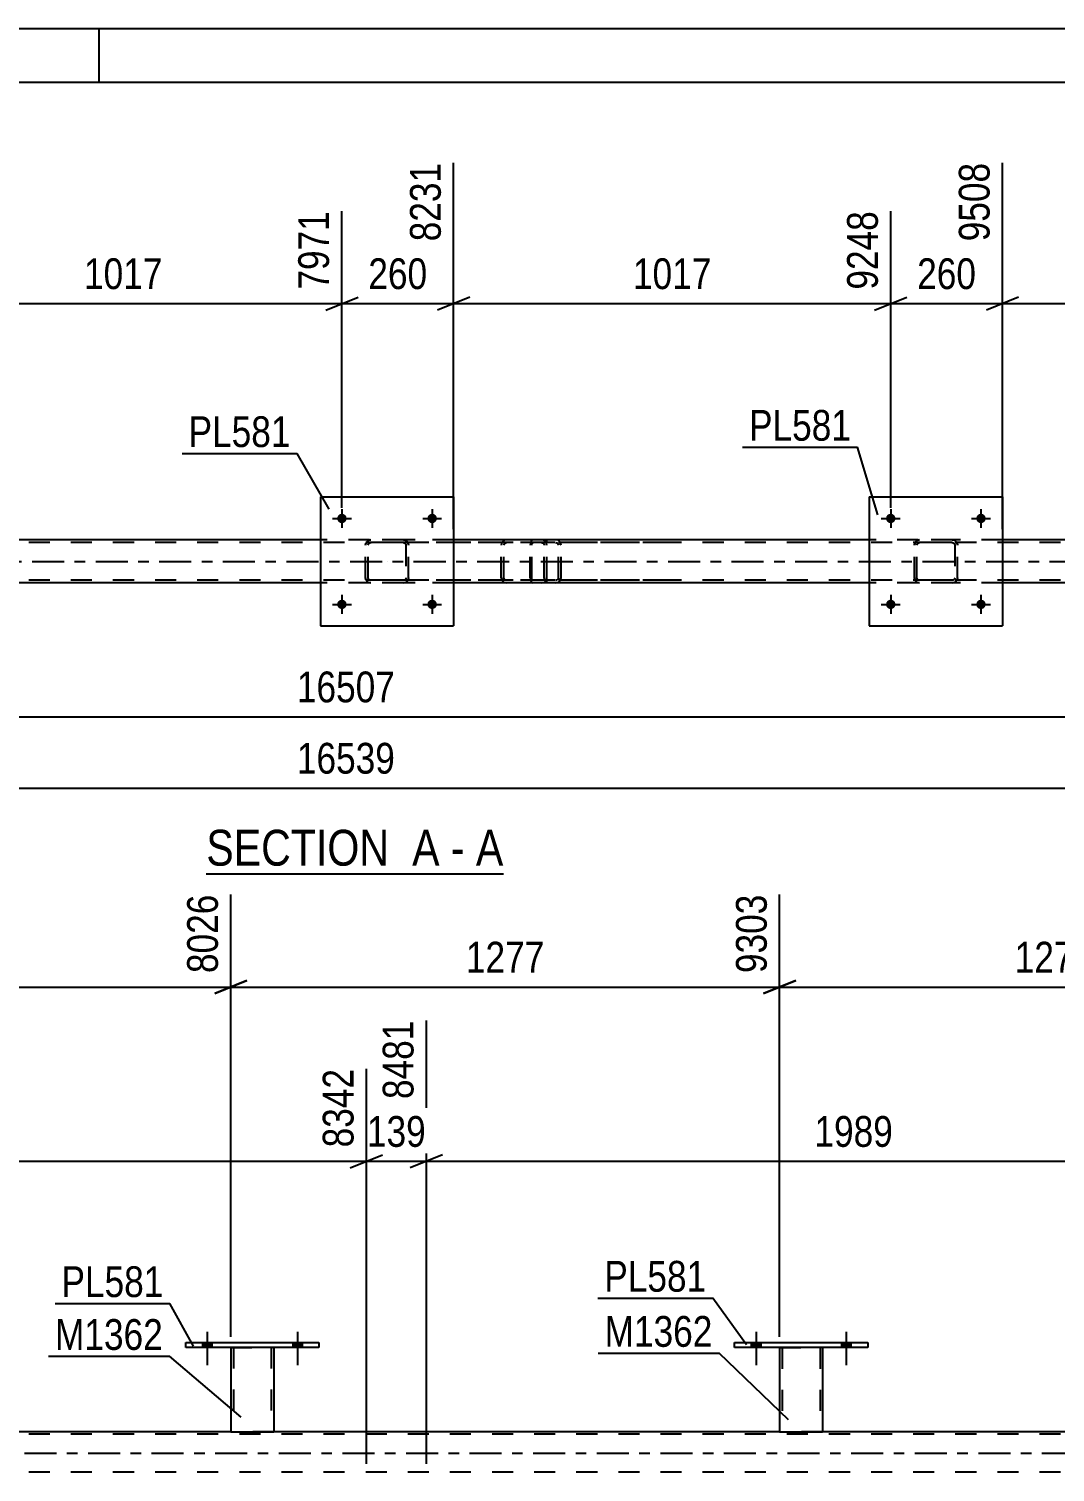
# Model space of a CAD drawing. Header units: millimetres. Extents: x 0 to 841, y 0 to 594.
# Drawn here: x 414.5 to 510, y 459.6 to 594 of the extents above; entities that cross this region are included whole.
import ezdxf

# ---------------------------------------------------------------- set-up
doc = ezdxf.new("R2010")
doc.units = ezdxf.units.MM
doc.linetypes.add('DXK_LINE_DOT2', pattern=[3.9198, 1.9599, -1.9599])
doc.linetypes.add('DXK_LINE_DOT3', pattern=[5.9187, 2.979, -0.9799, 0.9799, -0.9799])
doc.styles.add('Arial Narrow', font='ARIALN.TTF', dxfattribs={"height": 0.2})

# ---------------------------------------------------------------- blocks, each defined once
blk = doc.blocks.new('Unknown-318893504-1135')
at = {"color": 5, "linetype": 'Continuous'}
for p, q in [((841, 594), (0, 594)), ((421, 589), (421, 594)), ((836, 589), (5, 589))]:
    blk.add_line(p, q, dxfattribs=at)
blk = doc.blocks.new('Unknown-318893504-11 - 4767')
at = {"color": 6, "linetype": 'Continuous'}
blk.add_line((430.98, 515.33), (458.63, 515.33), dxfattribs=at)
at = {"color": 0, "linetype": 'Continuous'}
for points in [[(449.09, 516.08), (449.09, 519.58), (430.98, 519.58), (430.98, 516.08)], [(452.7, 516.08), (452.7, 519.58), (450.14, 519.58), (450.14, 516.08)], [(455.02, 516.08), (455.02, 519.58), (453.75, 519.58), (453.75, 516.08)], [(458.63, 516.08), (458.63, 519.58), (456.07, 519.58), (456.07, 516.08)]]:
    blk.add_wipeout(points, dxfattribs=at)
at = {"color": 7, "linetype": 'Continuous', "style": 'Arial Narrow'}
for s, p in [('SECTION ', (430.98, 516.08)), ('A', (450.14, 516.08)), ('A', (456.07, 516.08)), ('-', (453.75, 516.08))]:
    blk.add_text(s, height=3.34, dxfattribs=at).set_placement(p)
blk = doc.blocks.new('Bolt-318893504-4896 - 4767')
at = {"linetype": 'Continuous'}
for points in [[(444.04, 540.41, -1), (443.16, 540.41, -1)], [(452.44, 540.41, -1), (451.56, 540.41, -1)]]:
    blk.add_hatch(color=1, dxfattribs=at).paths.add_polyline_path(points)
at = {"color": 1, "linetype": 'Continuous'}
for p, q in [((442.72, 540.41), (444.48, 540.41)), ((443.6, 541.29), (443.6, 539.53)), ((451.12, 540.41), (452.88, 540.41)), ((452, 541.29), (452, 539.53))]:
    blk.add_line(p, q, dxfattribs=at)
blk = doc.blocks.new('Part-318893504-4787 - 4767')
at = {"color": 7, "linetype": 'DXK_LINE_DOT2'}
for p, q in [((462.17, 546.41), (447.18, 546.41)), ((462.17, 546.17), (447.18, 546.17)), ((458.46, 546.1), (458.43, 545.93)), ((458.43, 542.89), (458.43, 545.93)), ((458.46, 546.12), (458.46, 546.1)), ((458.68, 545.93), (458.7, 546.02)), ((458.68, 542.89), (458.68, 545.93)), ((458.7, 546.02), (458.76, 546.1)), ((458.94, 546.41), (458.74, 546.38)), ((458.76, 546.1), (458.84, 546.15)), ((458.84, 546.15), (458.94, 546.17)), ((462.37, 546.38), (462.17, 546.41)), ((462.17, 546.17), (462.27, 546.15)), ((462.27, 546.15), (462.35, 546.1)), ((462.35, 546.1), (462.41, 546.02)), ((462.41, 546.02), (462.43, 545.93)), ((462.43, 542.89), (462.43, 545.93)), ((462.65, 546.1), (462.64, 546.12)), ((462.68, 545.93), (462.65, 546.1)), ((462.68, 542.89), (462.68, 545.93)), ((462.17, 542.65), (447.18, 542.65)), ((462.17, 542.41), (447.18, 542.41)), ((458.43, 542.89), (458.44, 542.8)), ((458.44, 542.8), (458.46, 542.71)), ((458.7, 542.8), (458.68, 542.89)), ((458.76, 542.72), (458.7, 542.8)), ((458.74, 542.45), (458.94, 542.41)), ((458.84, 542.67), (458.76, 542.72)), ((458.94, 542.65), (458.84, 542.67)), ((462.27, 542.67), (462.17, 542.65)), ((462.17, 542.41), (462.37, 542.45)), ((462.35, 542.72), (462.27, 542.67)), ((462.41, 542.8), (462.35, 542.72)), ((462.43, 542.89), (462.41, 542.8)), ((462.64, 542.71), (462.66, 542.8)), ((462.66, 542.8), (462.68, 542.89))]:
    blk.add_line(p, q, dxfattribs=at)
for centre, start, end in [((458.92, 545.91), 110.7583, 155.68), ((462.19, 545.91), 24.32, 69.2417), ((458.92, 542.91), 204.32, 249.2417), ((462.19, 542.91), 290.7583, 335.68)]:
    blk.add_arc(centre, 0.496, start, end, dxfattribs=at)
blk = doc.blocks.new('Part-318893504-4800 - 4767')
at = {"color": 7, "linetype": 'DXK_LINE_DOT2'}
for p, q in [((461.16, 546.12), (461.13, 545.93)), ((461.13, 542.89), (461.13, 545.93)), ((461.21, 546.27), (461.16, 546.12)), ((461.3, 546.38), (461.21, 546.27)), ((461.27, 545.93), (461.28, 546.02)), ((461.27, 542.89), (461.27, 545.93)), ((461.28, 546.02), (461.31, 546.1)), ((461.41, 546.41), (461.3, 546.38)), ((461.31, 546.1), (461.35, 546.15)), ((461.35, 546.15), (461.41, 546.17)), ((473.56, 546.41), (461.41, 546.41)), ((473.56, 546.17), (461.41, 546.17)), ((462.68, 546.17), (462.68, 546.41)), ((463.69, 546.38), (463.5, 546.41)), ((463.5, 546.17), (463.59, 546.15)), ((463.59, 546.15), (463.67, 546.1)), ((463.67, 546.1), (463.73, 546.02)), ((463.73, 546.02), (463.75, 545.93)), ((463.75, 542.89), (463.75, 545.93)), ((463.96, 546.1), (463.96, 546.12)), ((464, 545.93), (463.96, 546.1)), ((464, 542.89), (464, 545.93)), ((461.13, 542.89), (461.16, 542.71)), ((461.16, 542.71), (461.21, 542.55)), ((461.21, 542.55), (461.3, 542.45)), ((461.28, 542.8), (461.27, 542.89)), ((461.31, 542.72), (461.28, 542.8)), ((461.3, 542.45), (461.41, 542.41)), ((461.35, 542.67), (461.31, 542.72)), ((461.41, 542.65), (461.35, 542.67)), ((473.56, 542.65), (461.41, 542.65)), ((473.56, 542.41), (461.41, 542.41)), ((462.68, 542.41), (462.68, 542.65)), ((463.59, 542.67), (463.5, 542.65)), ((463.5, 542.41), (463.69, 542.45)), ((463.67, 542.72), (463.59, 542.67)), ((463.73, 542.8), (463.67, 542.72)), ((463.75, 542.89), (463.73, 542.8)), ((463.96, 542.71), (463.98, 542.8)), ((463.98, 542.8), (464, 542.89))]:
    blk.add_line(p, q, dxfattribs=at)
for centre, start, end in [((463.51, 545.92), 23.8494, 68.8059), ((463.51, 542.91), 291.1941, 336.1506)]:
    blk.add_arc(centre, 0.492, start, end, dxfattribs=at)
blk = doc.blocks.new('Part-318893504-4822 - 4767')
at = {"color": 7, "linetype": 'DXK_LINE_DOT2'}
for p, q in [((445.8, 545.93), (445.84, 546.12)), ((445.84, 546.12), (445.8, 545.93)), ((445.8, 542.89), (445.8, 545.93)), ((446.04, 545.93), (446.06, 546.02)), ((446.04, 542.89), (446.04, 545.93)), ((446.06, 546.02), (446.11, 546.1)), ((446.1, 546.38), (446.28, 546.41)), ((446.28, 546.41), (446.1, 546.38)), ((446.11, 546.1), (446.19, 546.15)), ((446.19, 546.15), (446.28, 546.17)), ((449.32, 546.41), (446.28, 546.41)), ((449.32, 546.17), (446.28, 546.17)), ((449.32, 546.41), (449.5, 546.38)), ((449.5, 546.38), (449.32, 546.41)), ((449.32, 546.17), (449.41, 546.15)), ((449.41, 546.15), (449.49, 546.1)), ((449.49, 546.1), (449.54, 546.02)), ((449.54, 546.02), (449.56, 545.93)), ((449.56, 545.93), (449.56, 542.89)), ((449.76, 546.12), (449.8, 545.93)), ((449.8, 545.93), (449.76, 546.12)), ((449.8, 542.89), (449.8, 545.93)), ((445.84, 542.71), (445.8, 542.89)), ((445.8, 542.89), (445.84, 542.71)), ((446.06, 542.8), (446.04, 542.89)), ((446.11, 542.72), (446.06, 542.8)), ((446.28, 542.41), (446.1, 542.45)), ((446.1, 542.45), (446.28, 542.41)), ((446.19, 542.67), (446.11, 542.72)), ((446.28, 542.65), (446.19, 542.67)), ((449.32, 542.65), (446.28, 542.65)), ((449.32, 542.41), (446.28, 542.41)), ((449.41, 542.67), (449.32, 542.65)), ((449.5, 542.45), (449.32, 542.41)), ((449.32, 542.41), (449.5, 542.45)), ((449.49, 542.72), (449.41, 542.67)), ((449.54, 542.8), (449.49, 542.72)), ((449.56, 542.89), (449.54, 542.8)), ((449.8, 542.89), (449.76, 542.71)), ((449.76, 542.71), (449.8, 542.89))]:
    blk.add_line(p, q, dxfattribs=at)
at = {"color": 7, "linetype": 'DXK_LINE_DOT3'}
blk.add_line((447.8, 544.41), (447.8, 544.41), dxfattribs=at)
at = {"color": 7, "linetype": 'DXK_LINE_DOT2'}
for centre, start, end in [((446.28, 545.93), 112.5, 157.5), ((446.28, 545.93), 112.5, 157.5), ((449.32, 545.93), 22.5, 67.5), ((449.32, 545.93), 22.5, 67.5), ((446.28, 542.89), 202.5, 247.5), ((446.28, 542.89), 202.5, 247.5), ((449.32, 542.89), 292.5, 337.5), ((449.32, 542.89), 292.5, 337.5)]:
    blk.add_arc(centre, 0.48, start, end, dxfattribs=at)
blk = doc.blocks.new('Part-318893504-4827 - 4767')
at = {"color": 2, "linetype": 'Continuous'}
for p, q in [((441.6, 550.41), (441.6, 538.41)), ((441.6, 550.41), (454, 550.41)), ((454, 550.41), (454, 538.41)), ((441.6, 538.41), (454, 538.41))]:
    blk.add_line(p, q, dxfattribs=at)
blk = doc.blocks.new('Part-318893504-4828 - 4767')
at = {"color": 7, "linetype": 'DXK_LINE_DOT2'}
for p, q in [((496.88, 545.94), (496.92, 546.12)), ((496.92, 546.12), (496.88, 545.93)), ((496.88, 545.93), (496.88, 545.94)), ((496.88, 542.89), (496.88, 545.93)), ((497.12, 545.93), (497.14, 546.02)), ((497.12, 542.89), (497.12, 545.93)), ((497.14, 546.02), (497.19, 546.1)), ((497.18, 546.38), (497.36, 546.41)), ((497.36, 546.41), (497.18, 546.38)), ((497.19, 546.1), (497.27, 546.15)), ((497.27, 546.15), (497.36, 546.17)), ((500.4, 546.41), (497.36, 546.41)), ((500.4, 546.17), (497.36, 546.17)), ((500.4, 546.41), (500.59, 546.38)), ((500.59, 546.38), (500.4, 546.41)), ((500.4, 546.17), (500.49, 546.15)), ((500.49, 546.15), (500.57, 546.1)), ((500.57, 546.1), (500.62, 546.02)), ((500.62, 546.02), (500.64, 545.93)), ((500.64, 545.93), (500.64, 542.89)), ((500.85, 546.12), (500.88, 545.94)), ((500.88, 545.93), (500.85, 546.12)), ((500.88, 545.94), (500.88, 545.93)), ((500.88, 542.89), (500.88, 545.93)), ((496.92, 542.71), (496.88, 542.89)), ((496.88, 542.89), (496.92, 542.71)), ((497.14, 542.8), (497.12, 542.89)), ((497.19, 542.72), (497.14, 542.8)), ((497.36, 542.41), (497.18, 542.45)), ((497.18, 542.45), (497.36, 542.41)), ((497.27, 542.67), (497.19, 542.72)), ((497.36, 542.65), (497.27, 542.67)), ((500.4, 542.65), (497.36, 542.65)), ((500.4, 542.41), (497.36, 542.41)), ((500.49, 542.67), (500.4, 542.65)), ((500.59, 542.45), (500.4, 542.41)), ((500.4, 542.41), (500.59, 542.45)), ((500.57, 542.72), (500.49, 542.67)), ((500.62, 542.8), (500.57, 542.72)), ((500.64, 542.89), (500.62, 542.8)), ((500.88, 542.89), (500.85, 542.71)), ((500.85, 542.71), (500.88, 542.89))]:
    blk.add_line(p, q, dxfattribs=at)
at = {"color": 7, "linetype": 'DXK_LINE_DOT3'}
blk.add_line((498.88, 544.41), (498.88, 544.41), dxfattribs=at)
at = {"color": 7, "linetype": 'DXK_LINE_DOT2'}
for centre, start, end in [((497.36, 545.93), 112.5, 157.5), ((497.36, 545.93), 112.5, 157.5), ((500.4, 545.93), 22.5, 67.5), ((500.4, 545.93), 22.5, 67.5), ((497.36, 542.89), 202.5, 247.5), ((497.36, 542.89), 202.5, 247.5), ((500.4, 542.89), 292.5, 337.5), ((500.4, 542.89), 292.5, 337.5)]:
    blk.add_arc(centre, 0.48, start, end, dxfattribs=at)
blk = doc.blocks.new('Part-318893504-4833 - 4767')
at = {"color": 2, "linetype": 'Continuous'}
for p, q in [((492.68, 550.41), (492.68, 538.41)), ((492.68, 550.41), (505.08, 550.41)), ((505.08, 550.41), (505.08, 538.41)), ((492.68, 538.41), (505.08, 538.41))]:
    blk.add_line(p, q, dxfattribs=at)
blk = doc.blocks.new('Bolt-318893504-4898 - 4767')
at = {"linetype": 'Continuous'}
for points in [[(495.12, 540.41, -1), (494.24, 540.41, -1)], [(503.52, 540.41, -1), (502.64, 540.41, -1)]]:
    blk.add_hatch(color=1, dxfattribs=at).paths.add_polyline_path(points)
at = {"color": 1, "linetype": 'Continuous'}
for p, q in [((493.8, 540.41), (495.56, 540.41)), ((494.68, 541.29), (494.68, 539.53)), ((502.2, 540.41), (503.96, 540.41)), ((503.08, 541.29), (503.08, 539.53))]:
    blk.add_line(p, q, dxfattribs=at)
blk = doc.blocks.new('Bolt-318893504-4897 - 4767')
at = {"linetype": 'Continuous'}
for points in [[(444.04, 548.41, -1), (443.16, 548.41, -1)], [(452.44, 548.41, -1), (451.56, 548.41, -1)]]:
    blk.add_hatch(color=1, dxfattribs=at).paths.add_polyline_path(points)
at = {"color": 1, "linetype": 'Continuous'}
for p, q in [((442.72, 548.41), (444.48, 548.41)), ((443.6, 549.29), (443.6, 547.53)), ((451.12, 548.41), (452.88, 548.41)), ((452, 549.29), (452, 547.53))]:
    blk.add_line(p, q, dxfattribs=at)
blk = doc.blocks.new('Bolt-318893504-4899 - 4767')
at = {"linetype": 'Continuous'}
for points in [[(495.12, 548.41, -1), (494.24, 548.41, -1)], [(503.52, 548.41, -1), (502.64, 548.41, -1)]]:
    blk.add_hatch(color=1, dxfattribs=at).paths.add_polyline_path(points)
at = {"color": 1, "linetype": 'Continuous'}
for p, q in [((493.8, 548.41), (495.56, 548.41)), ((494.68, 549.29), (494.68, 547.53)), ((502.2, 548.41), (503.96, 548.41)), ((503.08, 549.29), (503.08, 547.53))]:
    blk.add_line(p, q, dxfattribs=at)
blk = doc.blocks.new('Part-318893504-4945 - 4767')
at = {"color": 7, "linetype": 'DXK_LINE_DOT2'}
for p, q in [((726.08, 546.17), (124.75, 546.17)), ((454, 546.41), (441.6, 546.41)), ((505.08, 546.41), (492.68, 546.41)), ((726.08, 542.65), (124.75, 542.65)), ((454, 542.41), (441.6, 542.41)), ((505.08, 542.41), (492.68, 542.41))]:
    blk.add_line(p, q, dxfattribs=at)
at = {"color": 2, "linetype": 'Continuous'}
for p, q in [((441.6, 546.41), (402.92, 546.41)), ((492.68, 546.41), (454, 546.41)), ((543.76, 546.41), (505.08, 546.41)), ((441.6, 542.41), (402.92, 542.41)), ((492.68, 542.41), (454, 542.41)), ((543.76, 542.41), (505.08, 542.41))]:
    blk.add_line(p, q, dxfattribs=at)
at = {"color": 7, "linetype": 'DXK_LINE_DOT3'}
blk.add_line((124.75, 544.41), (726.08, 544.41), dxfattribs=at)
blk = doc.blocks.new('Part-318893504-3314 - 3250')
at = {"color": 7, "linetype": 'DXK_LINE_DOT2'}
for p, q in [((433.26, 471.21), (437.26, 471.21)), ((433.26, 471.2), (433.26, 471.21)), ((433.26, 471.21), (433.26, 471.2)), ((433.5, 471.21), (433.5, 463.37)), ((437.02, 471.21), (437.02, 463.37)), ((437.26, 471.21), (437.26, 471.2)), ((437.26, 471.2), (437.26, 471.21)), ((436.96, 463.37), (437, 463.37)), ((436.96, 463.37), (437, 463.37)), ((437, 463.37), (437.02, 463.37)), ((437, 463.37), (437.02, 463.37))]:
    blk.add_line(p, q, dxfattribs=at)
at = {"color": 2, "linetype": 'Continuous'}
for p, q in [((433.26, 471.2), (433.26, 463.37)), ((437.26, 471.2), (437.26, 463.37)), ((433.26, 463.37), (437.26, 463.37))]:
    blk.add_line(p, q, dxfattribs=at)
blk = doc.blocks.new('Part-318893504-3339 - 3250')
at = {"color": 2, "linetype": 'Continuous'}
for p, q in [((429.06, 471.68), (441.46, 471.68)), ((429.06, 471.2), (429.06, 471.68)), ((441.46, 471.2), (429.06, 471.2)), ((441.46, 471.68), (441.46, 471.2))]:
    blk.add_line(p, q, dxfattribs=at)
blk = doc.blocks.new('Part-318893504-3344 - 3250')
at = {"color": 2, "linetype": 'Continuous'}
for p, q in [((484.34, 471.2), (484.34, 463.36)), ((488.34, 471.2), (488.34, 463.36)), ((484.34, 463.36), (488.34, 463.36))]:
    blk.add_line(p, q, dxfattribs=at)
at = {"color": 7, "linetype": 'DXK_LINE_DOT2'}
for p, q in [((484.34, 471.2), (488.34, 471.2)), ((484.34, 471.2), (484.34, 471.2)), ((484.34, 471.2), (484.34, 471.2)), ((484.58, 471.2), (484.58, 463.36)), ((488.1, 471.2), (488.1, 463.36)), ((488.34, 471.2), (488.34, 471.2)), ((488.34, 471.2), (488.34, 471.2)), ((488.04, 463.36), (488.08, 463.36)), ((488.04, 463.36), (488.08, 463.36)), ((488.08, 463.36), (488.1, 463.36)), ((488.08, 463.36), (488.1, 463.36))]:
    blk.add_line(p, q, dxfattribs=at)
blk = doc.blocks.new('Part-318893504-3349 - 3250')
at = {"color": 2, "linetype": 'Continuous'}
for p, q in [((480.14, 471.68), (492.54, 471.68)), ((480.14, 471.2), (480.14, 471.68)), ((492.54, 471.2), (480.14, 471.2)), ((492.54, 471.68), (492.54, 471.2))]:
    blk.add_line(p, q, dxfattribs=at)
blk = doc.blocks.new('Bolt-318893504-3466 - 3250')
at = {"linetype": 'Continuous'}
for points in [[(481.7, 471.2), (482.58, 471.2), (482.58, 471.68), (481.7, 471.68)], [(490.1, 471.2), (490.98, 471.2), (490.98, 471.68), (490.1, 471.68)]]:
    blk.add_hatch(color=1, dxfattribs=at).paths.add_polyline_path(points)
at = {"color": 1, "linetype": 'Continuous'}
for p, q in [((482.14, 472.68), (482.14, 469.56)), ((490.54, 472.68), (490.54, 469.56)), ((481.7, 471.68), (481.7, 471.2)), ((482.58, 471.68), (482.58, 471.2)), ((490.1, 471.68), (490.1, 471.2)), ((490.98, 471.68), (490.98, 471.2))]:
    blk.add_line(p, q, dxfattribs=at)
blk = doc.blocks.new('Bolt-318893504-3467 - 3250')
at = {"linetype": 'Continuous'}
for points in [[(481.7, 471.2), (482.58, 471.2), (482.58, 471.68), (481.7, 471.68)], [(490.1, 471.2), (490.98, 471.2), (490.98, 471.68), (490.1, 471.68)]]:
    blk.add_hatch(color=1, dxfattribs=at).paths.add_polyline_path(points)
at = {"color": 1, "linetype": 'Continuous'}
for p, q in [((482.14, 472.68), (482.14, 469.56)), ((490.54, 472.68), (490.54, 469.56)), ((481.7, 471.68), (481.7, 471.2)), ((482.58, 471.68), (482.58, 471.2)), ((490.1, 471.68), (490.1, 471.2)), ((490.98, 471.68), (490.98, 471.2))]:
    blk.add_line(p, q, dxfattribs=at)
blk = doc.blocks.new('Bolt-318893504-3492 - 3250')
at = {"linetype": 'Continuous'}
for points in [[(430.62, 471.2), (431.5, 471.2), (431.5, 471.68), (430.62, 471.68)], [(439.02, 471.2), (439.9, 471.2), (439.9, 471.68), (439.02, 471.68)]]:
    blk.add_hatch(color=1, dxfattribs=at).paths.add_polyline_path(points)
at = {"color": 1, "linetype": 'Continuous'}
for p, q in [((431.06, 472.68), (431.06, 469.56)), ((439.46, 472.68), (439.46, 469.56)), ((430.62, 471.68), (430.62, 471.2)), ((431.5, 471.68), (431.5, 471.2)), ((439.02, 471.68), (439.02, 471.2)), ((439.9, 471.68), (439.9, 471.2))]:
    blk.add_line(p, q, dxfattribs=at)
blk = doc.blocks.new('Bolt-318893504-3493 - 3250')
at = {"linetype": 'Continuous'}
for points in [[(430.62, 471.2), (431.5, 471.2), (431.5, 471.68), (430.62, 471.68)], [(439.02, 471.2), (439.9, 471.2), (439.9, 471.68), (439.02, 471.68)]]:
    blk.add_hatch(color=1, dxfattribs=at).paths.add_polyline_path(points)
at = {"color": 1, "linetype": 'Continuous'}
for p, q in [((431.06, 472.68), (431.06, 469.56)), ((439.46, 472.68), (439.46, 469.56)), ((430.62, 471.68), (430.62, 471.2)), ((431.5, 471.68), (431.5, 471.2)), ((439.02, 471.68), (439.02, 471.2)), ((439.9, 471.68), (439.9, 471.2))]:
    blk.add_line(p, q, dxfattribs=at)
blk = doc.blocks.new('Part-318893504-3659 - 3250')
at = {"color": 2, "linetype": 'Continuous'}
for p, q in [((433.26, 463.37), (112.2, 463.37)), ((484.34, 463.37), (437.26, 463.37)), ((535.42, 463.37), (488.34, 463.37))]:
    blk.add_line(p, q, dxfattribs=at)
at = {"color": 7, "linetype": 'DXK_LINE_DOT2'}
for p, q in [((726.08, 463.13), (112.2, 463.13)), ((437.26, 463.37), (433.26, 463.37)), ((488.34, 463.37), (484.34, 463.37)), ((726.08, 459.61), (112.2, 459.61))]:
    blk.add_line(p, q, dxfattribs=at)
at = {"color": 7, "linetype": 'DXK_LINE_DOT3'}
blk.add_line((112.2, 461.37), (726.08, 461.37), dxfattribs=at)
blk = doc.blocks.new('StraightDimension-318893504-9081 - 4767')
at = {"color": 7, "linetype": 'Continuous'}
for p, q in [((505.08, 547.41), (505.08, 581.53)), ((545.76, 549.41), (545.76, 578.86)), ((506.58, 569.02), (503.58, 567.82)), ((544.26, 567.82), (547.26, 569.02)), ((505.08, 568.42), (545.76, 568.42))]:
    blk.add_line(p, q, dxfattribs=at)
at = {"color": 0}
blk.add_wipeout([(529.68, 569.17), (529.68, 573.37), (521.17, 573.37), (521.17, 569.17)], dxfattribs=at)
at = {"color": 3, "style": 'Arial Narrow'}
blk.add_text('1017', height=2.863, dxfattribs=at).set_placement((521.77, 569.77))
at = {"color": 0, "linetype": 'Continuous'}
blk.add_wipeout([(545.16, 579.46), (540.96, 579.46), (540.96, 569.12), (545.16, 569.12)], dxfattribs=at)
at = {"color": 3, "linetype": 'Continuous', "style": 'Arial Narrow'}
blk.add_text('10525', height=2.863, rotation=90.0002, dxfattribs=at).set_placement((544.56, 569.72))
blk = doc.blocks.new('StraightDimension-318893504-5585 - 4767')
at = {"color": 7, "linetype": 'Continuous'}
blk.add_line((124.11, 523.3), (763.84, 523.3), dxfattribs=at)
at = {"color": 0}
blk.add_wipeout([(449.15, 524.05), (449.15, 528.25), (438.81, 528.25), (438.81, 524.05)], dxfattribs=at)
at = {"color": 3, "style": 'Arial Narrow'}
blk.add_text('16539', height=2.863, dxfattribs=at).set_placement((439.41, 524.65))
blk = doc.blocks.new('StraightDimension-318893504-8403 - 4767')
at = {"color": 7, "linetype": 'Continuous'}
blk.add_line((124.75, 529.94), (763.2, 529.94), dxfattribs=at)
at = {"color": 0}
blk.add_wipeout([(449.15, 530.69), (449.15, 534.89), (438.81, 534.89), (438.81, 530.69)], dxfattribs=at)
at = {"color": 3, "style": 'Arial Narrow'}
blk.add_text('16507', height=2.863, dxfattribs=at).set_placement((439.41, 531.29))
blk = doc.blocks.new('StraightDimension-318893504-9082 - 4767')
at = {"color": 7, "linetype": 'Continuous'}
for p, q in [((505.08, 547.41), (505.08, 581.53)), ((494.68, 549.41), (494.68, 577.03)), ((493.18, 567.82), (496.18, 569.02)), ((506.58, 569.02), (503.58, 567.82)), ((494.68, 568.42), (505.08, 568.42))]:
    blk.add_line(p, q, dxfattribs=at)
at = {"color": 0}
blk.add_wipeout([(503.22, 569.17), (503.22, 573.37), (496.54, 573.37), (496.54, 569.17)], dxfattribs=at)
at = {"color": 3, "style": 'Arial Narrow'}
blk.add_text('260', height=2.863, dxfattribs=at).set_placement((497.14, 569.77))
at = {"color": 0, "linetype": 'Continuous'}
blk.add_wipeout([(504.48, 582.13), (500.28, 582.13), (500.28, 573.62), (504.48, 573.62)], dxfattribs=at)
at = {"color": 3, "linetype": 'Continuous', "style": 'Arial Narrow'}
blk.add_text('9508', height=2.863, rotation=90.0002, dxfattribs=at).set_placement((503.88, 574.22))
blk = doc.blocks.new('StraightDimension-318893504-9083 - 4767')
at = {"color": 7, "linetype": 'Continuous'}
for p, q in [((454, 547.41), (454, 581.53)), ((494.68, 549.41), (494.68, 577.03)), ((455.5, 569.02), (452.5, 567.82)), ((493.18, 567.82), (496.18, 569.02)), ((454, 568.42), (494.68, 568.42))]:
    blk.add_line(p, q, dxfattribs=at)
at = {"color": 0}
blk.add_wipeout([(478.6, 569.17), (478.6, 573.37), (470.09, 573.37), (470.09, 569.17)], dxfattribs=at)
at = {"color": 3, "style": 'Arial Narrow'}
blk.add_text('1017', height=2.863, dxfattribs=at).set_placement((470.69, 569.77))
at = {"color": 0, "linetype": 'Continuous'}
blk.add_wipeout([(494.08, 577.63), (489.88, 577.63), (489.88, 569.12), (494.08, 569.12)], dxfattribs=at)
at = {"color": 3, "linetype": 'Continuous', "style": 'Arial Narrow'}
blk.add_text('9248', height=2.863, rotation=90.0002, dxfattribs=at).set_placement((493.48, 569.72))
blk = doc.blocks.new('StraightDimension-318893504-9084 - 4767')
at = {"color": 7, "linetype": 'Continuous'}
for p, q in [((454, 547.41), (454, 581.53)), ((443.6, 549.41), (443.6, 577.03)), ((442.1, 567.82), (445.1, 569.02)), ((455.5, 569.02), (452.5, 567.82)), ((443.6, 568.42), (454, 568.42))]:
    blk.add_line(p, q, dxfattribs=at)
at = {"color": 0}
blk.add_wipeout([(452.14, 569.17), (452.14, 573.37), (445.46, 573.37), (445.46, 569.17)], dxfattribs=at)
at = {"color": 3, "style": 'Arial Narrow'}
blk.add_text('260', height=2.863, dxfattribs=at).set_placement((446.06, 569.77))
at = {"color": 0, "linetype": 'Continuous'}
blk.add_wipeout([(453.4, 582.13), (449.2, 582.13), (449.2, 573.62), (453.4, 573.62)], dxfattribs=at)
at = {"color": 3, "linetype": 'Continuous', "style": 'Arial Narrow'}
blk.add_text('8231', height=2.863, rotation=90.0002, dxfattribs=at).set_placement((452.8, 574.22))
blk = doc.blocks.new('StraightDimension-318893504-9085 - 4767')
at = {"color": 7, "linetype": 'Continuous'}
for p, q in [((402.92, 547.41), (402.92, 581.53)), ((443.6, 549.41), (443.6, 577.03)), ((404.42, 569.02), (401.42, 567.82)), ((442.1, 567.82), (445.1, 569.02)), ((402.92, 568.42), (443.6, 568.42))]:
    blk.add_line(p, q, dxfattribs=at)
at = {"color": 0}
blk.add_wipeout([(427.52, 569.17), (427.52, 573.37), (419, 573.37), (419, 569.17)], dxfattribs=at)
at = {"color": 3, "style": 'Arial Narrow'}
blk.add_text('1017', height=2.863, dxfattribs=at).set_placement((419.6, 569.77))
at = {"color": 0, "linetype": 'Continuous'}
blk.add_wipeout([(443, 577.63), (438.8, 577.63), (438.8, 569.12), (443, 569.12)], dxfattribs=at)
at = {"color": 3, "linetype": 'Continuous', "style": 'Arial Narrow'}
blk.add_text('7971', height=2.863, rotation=90.0002, dxfattribs=at).set_placement((442.4, 569.72))
blk = doc.blocks.new('StraightDimension-318893504-7967 - 3250')
at = {"color": 7, "linetype": 'Continuous'}
for p, q in [((535.42, 472.2), (535.42, 515.22)), ((484.34, 472.2), (484.34, 513.39)), ((485.84, 505.38), (482.84, 504.18)), ((533.92, 504.18), (536.92, 505.38)), ((484.34, 504.78), (535.42, 504.78))]:
    blk.add_line(p, q, dxfattribs=at)
at = {"color": 0}
blk.add_wipeout([(514.13, 505.53), (514.13, 509.73), (505.62, 509.73), (505.62, 505.53)], dxfattribs=at)
at = {"color": 3, "style": 'Arial Narrow'}
blk.add_text('1277', height=2.863, dxfattribs=at).set_placement((506.22, 506.13))
at = {"color": 0, "linetype": 'Continuous'}
blk.add_wipeout([(534.82, 515.82), (530.62, 515.82), (530.62, 505.48), (534.82, 505.48)], dxfattribs=at)
at = {"color": 3, "linetype": 'Continuous', "style": 'Arial Narrow'}
blk.add_text('10580', height=2.863, rotation=90.0002, dxfattribs=at).set_placement((534.22, 506.08))
blk = doc.blocks.new('StraightDimension-318893504-7968 - 3250')
at = {"color": 7, "linetype": 'Continuous'}
for p, q in [((433.26, 472.21), (433.26, 513.39)), ((484.34, 472.2), (484.34, 513.39)), ((434.76, 505.38), (431.76, 504.18)), ((482.84, 504.18), (485.84, 505.38)), ((433.26, 504.78), (484.34, 504.78))]:
    blk.add_line(p, q, dxfattribs=at)
at = {"color": 0}
blk.add_wipeout([(463.05, 505.53), (463.05, 509.73), (454.54, 509.73), (454.54, 505.53)], dxfattribs=at)
at = {"color": 3, "style": 'Arial Narrow'}
blk.add_text('1277', height=2.863, dxfattribs=at).set_placement((455.14, 506.13))
at = {"color": 0, "linetype": 'Continuous'}
blk.add_wipeout([(483.74, 513.99), (479.54, 513.99), (479.54, 505.48), (483.74, 505.48)], dxfattribs=at)
at = {"color": 3, "linetype": 'Continuous', "style": 'Arial Narrow'}
blk.add_text('9303', height=2.863, rotation=90.0002, dxfattribs=at).set_placement((483.14, 506.08))
blk = doc.blocks.new('StraightDimension-318893504-7969 - 3250')
at = {"color": 7, "linetype": 'Continuous'}
for p, q in [((382.18, 472.21), (382.18, 513.39)), ((433.26, 472.21), (433.26, 513.39)), ((383.68, 505.38), (380.68, 504.18)), ((431.76, 504.18), (434.76, 505.38)), ((382.18, 504.78), (433.26, 504.78))]:
    blk.add_line(p, q, dxfattribs=at)
at = {"color": 0}
blk.add_wipeout([(411.97, 505.53), (411.97, 509.73), (403.46, 509.73), (403.46, 505.53)], dxfattribs=at)
at = {"color": 3, "style": 'Arial Narrow'}
blk.add_text('1277', height=2.863, dxfattribs=at).set_placement((404.06, 506.13))
at = {"color": 0, "linetype": 'Continuous'}
blk.add_wipeout([(432.66, 513.99), (428.46, 513.99), (428.46, 505.48), (432.66, 505.48)], dxfattribs=at)
at = {"color": 3, "linetype": 'Continuous', "style": 'Arial Narrow'}
blk.add_text('8026', height=2.863, rotation=90.0002, dxfattribs=at).set_placement((432.06, 506.08))
blk = doc.blocks.new('StraightDimension-318893504-12223 - 3250')
at = {"color": 7, "linetype": 'Continuous'}
for p, q in [((451.46, 460.37), (451.46, 501.66)), ((531.01, 460.37), (531.01, 498.99)), ((452.96, 489.15), (449.96, 487.95)), ((451.46, 488.55), (531.01, 488.55)), ((529.51, 487.95), (532.51, 489.15))]:
    blk.add_line(p, q, dxfattribs=at)
at = {"color": 0}
blk.add_wipeout([(495.49, 489.3), (495.49, 493.5), (486.98, 493.5), (486.98, 489.3)], dxfattribs=at)
at = {"color": 3, "style": 'Arial Narrow'}
blk.add_text('1989', height=2.863, dxfattribs=at).set_placement((487.58, 489.9))
at = {"color": 0, "linetype": 'Continuous'}
blk.add_wipeout([(530.41, 499.59), (526.21, 499.59), (526.21, 489.25), (530.41, 489.25)], dxfattribs=at)
at = {"color": 3, "linetype": 'Continuous', "style": 'Arial Narrow'}
blk.add_text('10470', height=2.863, rotation=90.0002, dxfattribs=at).set_placement((529.81, 489.85))
blk = doc.blocks.new('StraightDimension-318893504-12224 - 3250')
at = {"color": 7, "linetype": 'Continuous'}
for p, q in [((451.46, 460.37), (451.46, 501.66)), ((445.88, 460.37), (445.88, 497.16)), ((444.38, 487.95), (447.38, 489.15)), ((445.88, 488.55), (451.46, 488.55)), ((452.96, 489.15), (449.96, 487.95))]:
    blk.add_line(p, q, dxfattribs=at)
at = {"color": 0}
blk.add_wipeout([(452.01, 489.3), (452.01, 493.5), (445.33, 493.5), (445.33, 489.3)], dxfattribs=at)
at = {"color": 3, "style": 'Arial Narrow'}
blk.add_text('139', height=2.863, dxfattribs=at).set_placement((445.93, 489.9))
at = {"color": 0, "linetype": 'Continuous'}
blk.add_wipeout([(450.86, 502.26), (446.66, 502.26), (446.66, 493.75), (450.86, 493.75)], dxfattribs=at)
at = {"color": 3, "linetype": 'Continuous', "style": 'Arial Narrow'}
blk.add_text('8481', height=2.863, rotation=90.0002, dxfattribs=at).set_placement((450.26, 494.35))
blk = doc.blocks.new('StraightDimension-318893504-12225 - 3250')
at = {"color": 7, "linetype": 'Continuous'}
for p, q in [((366.32, 460.37), (366.32, 501.66)), ((445.88, 460.37), (445.88, 497.16)), ((367.82, 489.15), (364.82, 487.95)), ((366.32, 488.55), (445.88, 488.55)), ((444.38, 487.95), (447.38, 489.15))]:
    blk.add_line(p, q, dxfattribs=at)
at = {"color": 0}
blk.add_wipeout([(410.36, 489.3), (410.36, 493.5), (401.84, 493.5), (401.84, 489.3)], dxfattribs=at)
at = {"color": 3, "style": 'Arial Narrow'}
blk.add_text('1989', height=2.863, dxfattribs=at).set_placement((402.44, 489.9))
at = {"color": 0, "linetype": 'Continuous'}
blk.add_wipeout([(445.28, 497.76), (441.08, 497.76), (441.08, 489.25), (445.28, 489.25)], dxfattribs=at)
at = {"color": 3, "linetype": 'Continuous', "style": 'Arial Narrow'}
blk.add_text('8342', height=2.863, rotation=90.0002, dxfattribs=at).set_placement((444.68, 489.85))
blk = doc.blocks.new('Mark-318893504-4823 - 4767')
at = {"color": 0}
blk.add_wipeout([(438.83, 555.06), (438.83, 558.06), (429.33, 558.06), (429.33, 555.06)], dxfattribs=at)
blk.add_wipeout([(438.83, 555.06), (438.83, 558.06), (429.33, 558.06), (429.33, 555.06)], dxfattribs=at)
at = {"color": 30, "linetype": 'Continuous'}
for p in [(428.73, 554.46), (442.43, 549.26)]:
    blk.add_line(p, (439.43, 554.46), dxfattribs=at)
at = {"color": 3, "style": 'Arial Narrow'}
blk.add_text('PL581', height=2.863, dxfattribs=at).set_placement((429.33, 555.06))
blk = doc.blocks.new('Mark-318893504-4829 - 4767')
at = {"color": 0}
blk.add_wipeout([(490.99, 555.65), (490.99, 558.65), (481.49, 558.65), (481.49, 555.65)], dxfattribs=at)
blk.add_wipeout([(490.99, 555.65), (490.99, 558.65), (481.49, 558.65), (481.49, 555.65)], dxfattribs=at)
at = {"color": 30, "linetype": 'Continuous'}
for p in [(480.89, 555.05), (493.47, 548.74)]:
    blk.add_line(p, (491.59, 555.05), dxfattribs=at)
at = {"color": 3, "style": 'Arial Narrow'}
blk.add_text('PL581', height=2.863, dxfattribs=at).set_placement((481.49, 555.65))
blk = doc.blocks.new('Mark-318893504-3310 - 3250')
at = {"color": 0}
blk.add_wipeout([(426.96, 470.99), (426.96, 473.99), (416.9, 473.99), (416.9, 470.99)], dxfattribs=at)
blk.add_wipeout([(426.96, 470.99), (426.96, 473.99), (416.9, 473.99), (416.9, 470.99)], dxfattribs=at)
at = {"color": 30, "linetype": 'Continuous'}
for p in [(416.3, 470.39), (434.23, 464.74)]:
    blk.add_line(p, (427.56, 470.39), dxfattribs=at)
at = {"color": 3, "style": 'Arial Narrow'}
blk.add_text('M1362', height=2.863, dxfattribs=at).set_placement((416.9, 470.99))
blk = doc.blocks.new('Mark-318893504-3335 - 3250')
at = {"color": 0}
blk.add_wipeout([(427, 475.91), (427, 478.91), (417.5, 478.91), (417.5, 475.91)], dxfattribs=at)
blk.add_wipeout([(427, 475.91), (427, 478.91), (417.5, 478.91), (417.5, 475.91)], dxfattribs=at)
at = {"color": 30, "linetype": 'Continuous'}
for p in [(416.9, 475.31), (429.78, 471.33)]:
    blk.add_line(p, (427.6, 475.31), dxfattribs=at)
at = {"color": 3, "style": 'Arial Narrow'}
blk.add_text('PL581', height=2.863, dxfattribs=at).set_placement((417.5, 475.91))
blk = doc.blocks.new('Mark-318893504-3340 - 3250')
at = {"color": 0}
blk.add_wipeout([(478.1, 471.28), (478.1, 474.28), (468.05, 474.28), (468.05, 471.28)], dxfattribs=at)
blk.add_wipeout([(478.1, 471.28), (478.1, 474.28), (468.05, 474.28), (468.05, 471.28)], dxfattribs=at)
at = {"color": 30, "linetype": 'Continuous'}
for p in [(467.45, 470.68), (485.15, 464.48)]:
    blk.add_line(p, (478.7, 470.68), dxfattribs=at)
at = {"color": 3, "style": 'Arial Narrow'}
blk.add_text('M1362', height=2.863, dxfattribs=at).set_placement((468.05, 471.28))
blk = doc.blocks.new('Mark-318893504-3345 - 3250')
at = {"color": 0}
blk.add_wipeout([(477.52, 476.41), (477.52, 479.41), (468.02, 479.41), (468.02, 476.41)], dxfattribs=at)
blk.add_wipeout([(477.52, 476.41), (477.52, 479.41), (468.02, 479.41), (468.02, 476.41)], dxfattribs=at)
at = {"color": 30, "linetype": 'Continuous'}
for p in [(467.42, 475.81), (481.26, 471.47)]:
    blk.add_line(p, (478.12, 475.81), dxfattribs=at)
at = {"color": 3, "style": 'Arial Narrow'}
blk.add_text('PL581', height=2.863, dxfattribs=at).set_placement((468.02, 476.41))

msp = doc.modelspace()

# ---------------------------------------------------------------- block references
for name in ['Unknown-318893504-1135', 'Part-318893504-4827 - 4767', 'Part-318893504-4833 - 4767', 'Bolt-318893504-4897 - 4767', 'Bolt-318893504-4899 - 4767', 'Part-318893504-4945 - 4767', 'Part-318893504-4822 - 4767', 'Part-318893504-4787 - 4767', 'Part-318893504-4800 - 4767', 'Part-318893504-4828 - 4767', 'Bolt-318893504-4896 - 4767', 'Bolt-318893504-4898 - 4767', 'Bolt-318893504-3492 - 3250', 'Bolt-318893504-3493 - 3250', 'Bolt-318893504-3466 - 3250', 'Bolt-318893504-3467 - 3250', 'Part-318893504-3339 - 3250', 'Part-318893504-3314 - 3250', 'Part-318893504-3349 - 3250', 'Part-318893504-3344 - 3250', 'Part-318893504-3659 - 3250']:
    msp.add_blockref(name, (0, 0))

# ---------------------------------------------------------------- next in the draw order: block references
for name in ['StraightDimension-318893504-9081 - 4767', 'StraightDimension-318893504-5585 - 4767', 'Unknown-318893504-11 - 4767', 'StraightDimension-318893504-7967 - 3250']:
    msp.add_blockref(name, (0, 0))

# ---------------------------------------------------------------- next in the draw order: block references
for name in ['StraightDimension-318893504-9082 - 4767', 'StraightDimension-318893504-8403 - 4767', 'StraightDimension-318893504-7968 - 3250']:
    msp.add_blockref(name, (0, 0))

# ---------------------------------------------------------------- next in the draw order: block references
for name in ['StraightDimension-318893504-9083 - 4767', 'StraightDimension-318893504-7969 - 3250', 'StraightDimension-318893504-12223 - 3250']:
    msp.add_blockref(name, (0, 0))

# ---------------------------------------------------------------- next in the draw order: block references
for name in ['StraightDimension-318893504-9084 - 4767', 'Mark-318893504-4829 - 4767', 'StraightDimension-318893504-12224 - 3250', 'Mark-318893504-3340 - 3250']:
    msp.add_blockref(name, (0, 0))

# ---------------------------------------------------------------- next in the draw order: block references
for name in ['StraightDimension-318893504-9085 - 4767', 'StraightDimension-318893504-12225 - 3250', 'Mark-318893504-3345 - 3250']:
    msp.add_blockref(name, (0, 0))

# ---------------------------------------------------------------- next in the draw order: block references
for name in ['Mark-318893504-4823 - 4767', 'Mark-318893504-3310 - 3250']:
    msp.add_blockref(name, (0, 0))

# ---------------------------------------------------------------- next in the draw order: block references
msp.add_blockref('Mark-318893504-3335 - 3250', (0, 0))

doc.saveas('drawing.dxf')
